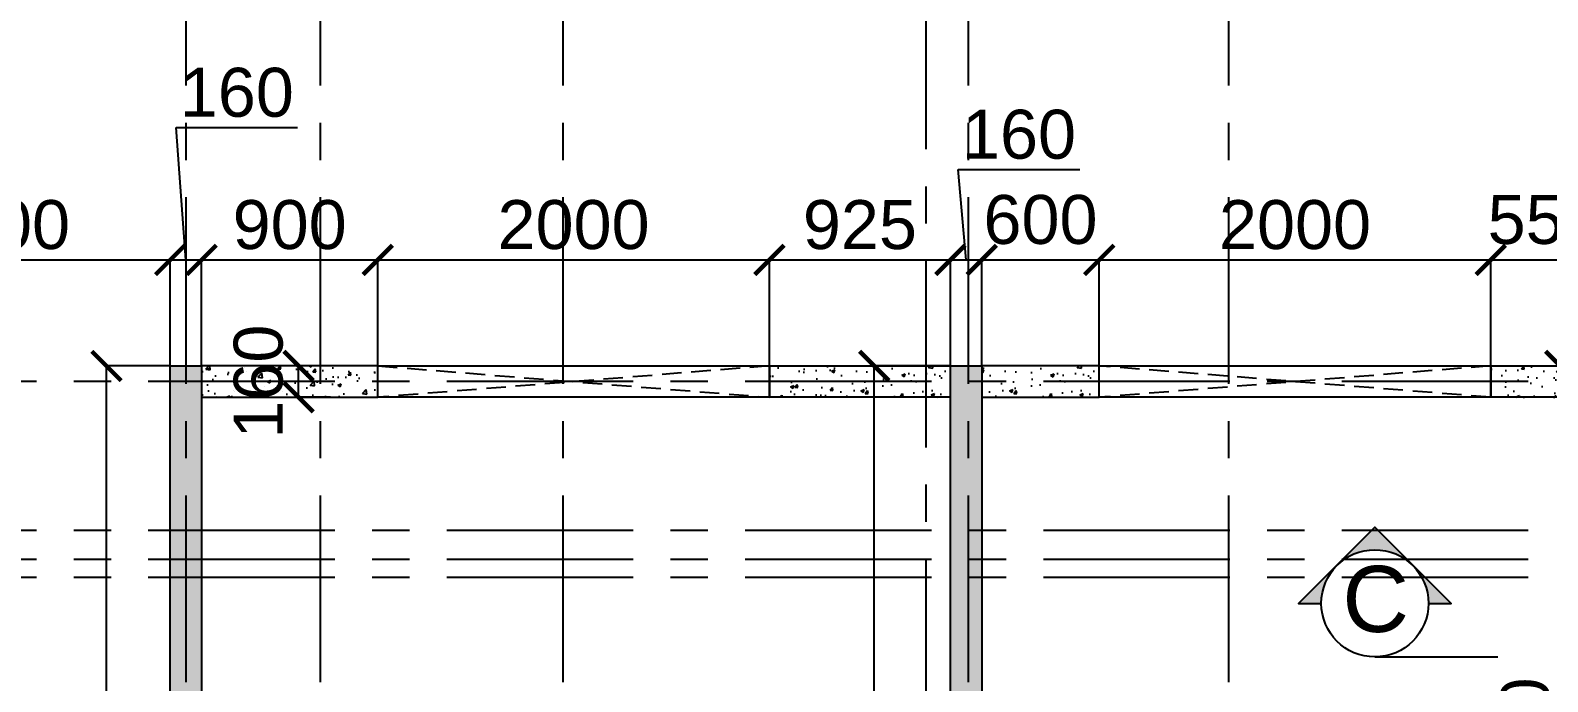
# Model space of a CAD drawing. Header units: inches. Extents: x 207135 to 337634, y -175669 to -89669.
# Drawn here: x 224283 to 232033, y -109535 to -106208 of the extents above; entities that cross this region are included whole.
import ezdxf

# ---------------------------------------------------------------- set-up
doc = ezdxf.new("R2010")
doc.units = ezdxf.units.IN
doc.header["$MEASUREMENT"] = 0
doc.linetypes.add('CENTER', pattern=[50.8, 31.75, -6.35, 6.35, -6.35])
doc.linetypes.add('Hidden', pattern=[3, 2, -1])
for name, color, linetype in [('160 R.C. WALL HAT', 8, 'Continuous'), ('160 R.C.WALL', 6, 'Continuous'), ('160 WALL  OPENING LINE', 1, 'Continuous'), ('160 WALL OPEING', 1, 'Continuous'), ('DIM', 251, 'Continuous'), ('GRID', 8, 'CENTER'), ('TXT', 4, 'Continuous')]:
    doc.layers.add(name, color=color, linetype=linetype)
doc.styles.add('T 200', font='sanss___.ttf')
doc.styles.add('T200', font='sanss___.ttf', dxfattribs={"height": 250})
doc.dimstyles.new('T 200', dxfattribs={"dimtxt": 250, "dimasz": 150, "dimexe": 1, "dimexo": 0, "dimgap": 50, "dimtad": 1, "dimdec": 0, "dimdsep": 46, "dimtxsty": 'T200', "dimblk": 'ARCHTICK', "dimcen": 2.5, "dimdle": 1, "dimclrd": 5, "dimclre": 253, "dimclrt": 1, "dimadec": 0, "dimazin": 0, "dimtfac": 1, "dimtdec": 0, "dimtmove": 2, "dimatfit": 3, "dimfxl": 0, "dimarcsym": 0})
pattern_1 = [(50, (2124542.95, 287067.85), (179.315046, -15.688034), [18.75, -206.25]), (355, (2124542.95, 287067.85), (-34.687833, 188.048033), [15, -165]), (100.451444, (2124557.9, 287066.54), (144.627212, 172.359998), [15.935048, -175.285528]), (46.1842, (2124542.95, 287117.85), (266.810333, -41.37982), [28.125, -309.375]), (96.635635, (2124565.19, 287114.4), (233.665486, 243.52965), [23.902586, -262.92844]), (351.184164, (2124542.95, 287117.85), (233.665486, 243.52965), [22.5, -247.5]), (21, (2124567.95, 287105.35), (149.226763, -100.654723), [18.75, -206.25]), (326, (2124567.95, 287105.35), (60.828833, 181.287511), [15, -165]), (71.451445, (2124580.39, 287096.96), (210.055594, 80.632788), [15.935047, -175.285528]), (37.5, (2124542.95, 287067.85), (3.0399638, 83.2234635), [0, -163, 0, -167.5, 0, -165.625]), (7.5, (2124542.95, 287067.85), (65.7673844, 98.602928), [0, -95.5, 0, -159.25, 0, -63.125]), (327.5, (2124487.2, 287067.85), (133.455609, -5.638718), [0, -62.5, 0, -195, 0, -258.75]), (317.5, (2124462.2, 287067.85), (145.796542, 25.0262456), [0, -81.25, 0, -129.5, 0, -183.75])]

# ---------------------------------------------------------------- blocks, each defined once
blk = doc.blocks.new('_ARCHTICK')
at = {"color": 0, "linetype": 'ByBlock', "const_width": 0.15}
blk.add_lwpolyline([(-0.5, -0.5), (0.5, 0.5)], dxfattribs=at)
blk = doc.blocks.new('*D176')
at = {"layer": 'Defpoints', "color": 0}
for p in [(224997.4, -107380.6), (223197.4, -107922.5), (224997.4, -107922.5)]:
    blk.add_point(p, dxfattribs=at)
at = {"layer": 'DIM', "color": 5, "lineweight": -2}
blk.add_line((223196.4, -107380.6), (224998.4, -107380.6), dxfattribs=at)
at = {"layer": 'DIM', "color": 253, "lineweight": -2}
for p, q in [((223197.4, -107922.5), (223197.4, -107379.6)), ((224997.4, -107922.5), (224997.4, -107379.6))]:
    blk.add_line(p, q, dxfattribs=at)
at = {"layer": 'DIM', "color": 5, "lineweight": -2, "xscale": 150, "yscale": 150, "zscale": 150, "rotation": 180}
blk.add_blockref('_ARCHTICK', (223197.4, -107380.6), dxfattribs=at)
at = {"layer": 'DIM', "color": 5, "lineweight": -2, "xscale": 150, "yscale": 150, "zscale": 150}
blk.add_blockref('_ARCHTICK', (224997.4, -107380.6), dxfattribs=at)
at = {"layer": 'DIM', "color": 1, "insert": (224097.4, -107201.8), "char_height": 250, "attachment_point": 5, "style": 'T200'}
blk.add_mtext('1800', dxfattribs=at)
blk = doc.blocks.new('*D177')
at = {"layer": 'Defpoints', "color": 0}
for p in [(225157.4, -107380.6), (224997.4, -107922.5), (225157.4, -107922.5, 0)]:
    blk.add_point(p, dxfattribs=at)
at = {"layer": 'DIM', "color": 5, "lineweight": -2}
for p, q in [((225077.4, -107380.6), (225027.4, -106704.8)), ((225027.4, -106704.8), (225647.6, -106704.8)), ((224996.4, -107380.6), (225158.4, -107380.6))]:
    blk.add_line(p, q, dxfattribs=at)
at = {"layer": 'DIM', "color": 253, "lineweight": -2}
for p, q in [((224997.4, -107922.5), (224997.4, -107379.6)), ((225157.4, -107922.5), (225157.4, -107379.6))]:
    blk.add_line(p, q, dxfattribs=at)
at = {"layer": 'DIM', "color": 5, "lineweight": -2, "xscale": 150, "yscale": 150, "zscale": 150, "rotation": 180}
blk.add_blockref('_ARCHTICK', (224997.4, -107380.6), dxfattribs=at)
at = {"layer": 'DIM', "color": 5, "lineweight": -2, "xscale": 150, "yscale": 150, "zscale": 150}
blk.add_blockref('_ARCHTICK', (225157.4, -107380.6), dxfattribs=at)
at = {"layer": 'DIM', "color": 1, "insert": (225337.5, -106525.9), "char_height": 250, "attachment_point": 5, "style": 'T200'}
blk.add_mtext('160', dxfattribs=at)
blk = doc.blocks.new('*D178')
at = {"layer": 'Defpoints', "color": 0}
for p in [(226057.4, -107380.6), (225157.4, -107922.5, 0), (226057.4, -107922.5, 0)]:
    blk.add_point(p, dxfattribs=at)
at = {"layer": 'DIM', "color": 5, "lineweight": -2}
blk.add_line((225156.4, -107380.6), (226058.4, -107380.6), dxfattribs=at)
at = {"layer": 'DIM', "color": 253, "lineweight": -2}
for p, q in [((225157.4, -107922.5), (225157.4, -107379.6)), ((226057.4, -107922.5), (226057.4, -107379.6))]:
    blk.add_line(p, q, dxfattribs=at)
at = {"layer": 'DIM', "color": 5, "lineweight": -2, "xscale": 150, "yscale": 150, "zscale": 150, "rotation": 180}
blk.add_blockref('_ARCHTICK', (225157.4, -107380.6), dxfattribs=at)
at = {"layer": 'DIM', "color": 5, "lineweight": -2, "xscale": 150, "yscale": 150, "zscale": 150}
blk.add_blockref('_ARCHTICK', (226057.4, -107380.6), dxfattribs=at)
at = {"layer": 'DIM', "color": 1, "insert": (225607.4, -107201.8), "char_height": 250, "attachment_point": 5, "style": 'T200'}
blk.add_mtext('900', dxfattribs=at)
blk = doc.blocks.new('*D179')
at = {"layer": 'Defpoints', "color": 0}
for p in [(228057.4, -107380.6), (226057.4, -107922.5, 0), (228057.4, -107922.5, 0)]:
    blk.add_point(p, dxfattribs=at)
at = {"layer": 'DIM', "color": 5, "lineweight": -2}
blk.add_line((226056.4, -107380.6), (228058.4, -107380.6), dxfattribs=at)
at = {"layer": 'DIM', "color": 253, "lineweight": -2}
for p, q in [((226057.4, -107922.5), (226057.4, -107379.6)), ((228057.4, -107922.5), (228057.4, -107379.6))]:
    blk.add_line(p, q, dxfattribs=at)
at = {"layer": 'DIM', "color": 5, "lineweight": -2, "xscale": 150, "yscale": 150, "zscale": 150, "rotation": 180}
blk.add_blockref('_ARCHTICK', (226057.4, -107380.6), dxfattribs=at)
at = {"layer": 'DIM', "color": 5, "lineweight": -2, "xscale": 150, "yscale": 150, "zscale": 150}
blk.add_blockref('_ARCHTICK', (228057.4, -107380.6), dxfattribs=at)
at = {"layer": 'DIM', "color": 1, "insert": (227057.4, -107201.8), "char_height": 250, "attachment_point": 5, "style": 'T200'}
blk.add_mtext('2000', dxfattribs=at)
blk = doc.blocks.new('*D180')
at = {"layer": 'Defpoints', "color": 0}
for p in [(228982.4, -107380.6), (228057.4, -107922.5, 0), (228982.4, -107922.5, 14.7)]:
    blk.add_point(p, dxfattribs=at)
at = {"layer": 'DIM', "color": 5, "lineweight": -2}
blk.add_line((228056.4, -107380.6), (228983.4, -107380.6), dxfattribs=at)
at = {"layer": 'DIM', "color": 253, "lineweight": -2}
for p, q in [((228057.4, -107922.5), (228057.4, -107379.6)), ((228982.4, -107922.5), (228982.4, -107379.6))]:
    blk.add_line(p, q, dxfattribs=at)
at = {"layer": 'DIM', "color": 5, "lineweight": -2, "xscale": 150, "yscale": 150, "zscale": 150, "rotation": 180}
blk.add_blockref('_ARCHTICK', (228057.4, -107380.6), dxfattribs=at)
at = {"layer": 'DIM', "color": 5, "lineweight": -2, "xscale": 150, "yscale": 150, "zscale": 150}
blk.add_blockref('_ARCHTICK', (228982.4, -107380.6), dxfattribs=at)
at = {"layer": 'DIM', "color": 1, "insert": (228519.9, -107201.8), "char_height": 250, "attachment_point": 5, "style": 'T200'}
blk.add_mtext('925', dxfattribs=at)
blk = doc.blocks.new('*D181')
at = {"layer": 'Defpoints', "color": 0}
for p in [(229142.4, -107380.6), (228982.4, -107922.5, 14.7), (229142.4, -107922.5, 14.7)]:
    blk.add_point(p, dxfattribs=at)
at = {"layer": 'DIM', "color": 5, "lineweight": -2}
for p, q in [((229062.4, -107380.6), (229022.4, -106919.1)), ((229022.4, -106919.1), (229642.6, -106919.1)), ((228981.4, -107380.6), (229143.4, -107380.6))]:
    blk.add_line(p, q, dxfattribs=at)
at = {"layer": 'DIM', "color": 253, "lineweight": -2}
for p, q in [((228982.4, -107922.5), (228982.4, -107379.6)), ((229142.4, -107922.5), (229142.4, -107379.6))]:
    blk.add_line(p, q, dxfattribs=at)
at = {"layer": 'DIM', "color": 5, "lineweight": -2, "xscale": 150, "yscale": 150, "zscale": 150, "rotation": 180}
blk.add_blockref('_ARCHTICK', (228982.4, -107380.6), dxfattribs=at)
at = {"layer": 'DIM', "color": 5, "lineweight": -2, "xscale": 150, "yscale": 150, "zscale": 150}
blk.add_blockref('_ARCHTICK', (229142.4, -107380.6), dxfattribs=at)
at = {"layer": 'DIM', "color": 1, "insert": (229332.5, -106740.2), "char_height": 250, "attachment_point": 5, "style": 'T200'}
blk.add_mtext('160', dxfattribs=at)
blk = doc.blocks.new('*D182')
at = {"layer": 'Defpoints', "color": 0}
for p in [(229742.4, -107380.6), (229142.4, -107922.5, 14.7), (229742.4, -107922.5, 14.7)]:
    blk.add_point(p, dxfattribs=at)
at = {"layer": 'DIM', "color": 5, "lineweight": -2}
blk.add_line((229141.4, -107380.6), (229743.4, -107380.6), dxfattribs=at)
at = {"layer": 'DIM', "color": 253, "lineweight": -2}
for p, q in [((229142.4, -107922.5), (229142.4, -107379.6)), ((229742.4, -107922.5), (229742.4, -107379.6))]:
    blk.add_line(p, q, dxfattribs=at)
at = {"layer": 'DIM', "color": 5, "lineweight": -2, "xscale": 150, "yscale": 150, "zscale": 150, "rotation": 180}
blk.add_blockref('_ARCHTICK', (229142.4, -107380.6), dxfattribs=at)
at = {"layer": 'DIM', "color": 5, "lineweight": -2, "xscale": 150, "yscale": 150, "zscale": 150}
blk.add_blockref('_ARCHTICK', (229742.4, -107380.6), dxfattribs=at)
at = {"layer": 'DIM', "color": 1, "insert": (229442.4, -107175.6), "char_height": 250, "attachment_point": 5, "style": 'T200'}
blk.add_mtext('600', dxfattribs=at)
blk = doc.blocks.new('*D183')
at = {"layer": 'Defpoints', "color": 0}
for p in [(231742.4, -107380.6), (229742.4, -107922.5, 14.7), (231742.4, -107922.5, 14.7)]:
    blk.add_point(p, dxfattribs=at)
at = {"layer": 'DIM', "color": 5, "lineweight": -2}
blk.add_line((229741.4, -107380.6), (231743.4, -107380.6), dxfattribs=at)
at = {"layer": 'DIM', "color": 253, "lineweight": -2}
for p, q in [((229742.4, -107922.5), (229742.4, -107379.6)), ((231742.4, -107922.5), (231742.4, -107379.6))]:
    blk.add_line(p, q, dxfattribs=at)
at = {"layer": 'DIM', "color": 5, "lineweight": -2, "xscale": 150, "yscale": 150, "zscale": 150, "rotation": 180}
blk.add_blockref('_ARCHTICK', (229742.4, -107380.6), dxfattribs=at)
at = {"layer": 'DIM', "color": 5, "lineweight": -2, "xscale": 150, "yscale": 150, "zscale": 150}
blk.add_blockref('_ARCHTICK', (231742.4, -107380.6), dxfattribs=at)
at = {"layer": 'DIM', "color": 1, "insert": (230742.4, -107201.8), "char_height": 250, "attachment_point": 5, "style": 'T200'}
blk.add_mtext('2000', dxfattribs=at)
blk = doc.blocks.new('*D184')
at = {"layer": 'Defpoints', "color": 0}
for p in [(232292.4, -107380.6), (231742.4, -107922.5, 14.7), (232292.4, -107922.5, 14.7)]:
    blk.add_point(p, dxfattribs=at)
at = {"layer": 'DIM', "color": 5, "lineweight": -2}
blk.add_line((231741.4, -107380.6), (232293.4, -107380.6), dxfattribs=at)
at = {"layer": 'DIM', "color": 253, "lineweight": -2}
for p, q in [((231742.4, -107922.5), (231742.4, -107379.6)), ((232292.4, -107922.5), (232292.4, -107379.6))]:
    blk.add_line(p, q, dxfattribs=at)
at = {"layer": 'DIM', "color": 5, "lineweight": -2, "xscale": 150, "yscale": 150, "zscale": 150, "rotation": 180}
blk.add_blockref('_ARCHTICK', (231742.4, -107380.6), dxfattribs=at)
at = {"layer": 'DIM', "color": 5, "lineweight": -2, "xscale": 150, "yscale": 150, "zscale": 150}
blk.add_blockref('_ARCHTICK', (232292.4, -107380.6), dxfattribs=at)
at = {"layer": 'DIM', "color": 1, "insert": (232017.4, -107175.8), "char_height": 250, "attachment_point": 5, "style": 'T200'}
blk.add_mtext('550', dxfattribs=at)
blk = doc.blocks.new('*D250')
at = {"layer": 'Defpoints', "color": 0}
for p in [(225653.2, -107922.5), (225816.8, -107922.5, 0), (225816.8, -108082.5, 0)]:
    blk.add_point(p, dxfattribs=at)
at = {"layer": 'DIM', "color": 253, "lineweight": -2}
for p, q in [((225816.8, -107922.5), (225652.2, -107922.5)), ((225816.8, -108082.5), (225652.2, -108082.5))]:
    blk.add_line(p, q, dxfattribs=at)
at = {"layer": 'DIM', "color": 5, "lineweight": -2}
blk.add_line((225653.2, -108083.5), (225653.2, -107921.5), dxfattribs=at)
at = {"layer": 'DIM', "color": 5, "lineweight": -2, "xscale": 150, "yscale": 150, "zscale": 150}
for p, rotation in [((225653.2, -107922.5), 90), ((225653.2, -108082.5), 270)]:
    blk.add_blockref('_ARCHTICK', p, dxfattribs=dict(at, rotation=rotation))
at = {"layer": 'DIM', "color": 1, "insert": (225448.2, -108002.5), "char_height": 250, "attachment_point": 5, "rotation": 90, "style": 'T200'}
blk.add_mtext('160', dxfattribs=at)
blk = doc.blocks.new('*D261')
at = {"layer": 'Defpoints', "color": 0}
for p in [(228593.1, -107922.5), (228982.4, -107922.5, 14.7), (228982.4, -113642.5, 14.7)]:
    blk.add_point(p, dxfattribs=at)
at = {"layer": 'DIM', "color": 253, "lineweight": -2}
for p, q in [((228982.4, -107922.5), (228592.1, -107922.5)), ((228982.4, -113642.5), (228592.1, -113642.5))]:
    blk.add_line(p, q, dxfattribs=at)
at = {"layer": 'DIM', "color": 5, "lineweight": -2}
blk.add_line((228593.1, -113643.5), (228593.1, -107921.5), dxfattribs=at)
at = {"layer": 'DIM', "color": 5, "lineweight": -2, "xscale": 150, "yscale": 150, "zscale": 150}
for p, rotation in [((228593.1, -107922.5), 90), ((228593.1, -113642.5), 270)]:
    blk.add_blockref('_ARCHTICK', p, dxfattribs=dict(at, rotation=rotation))
at = {"layer": 'DIM', "color": 1, "insert": (228414.3, -110782.5), "char_height": 250, "attachment_point": 5, "rotation": 90, "style": 'T200'}
blk.add_mtext('5720', dxfattribs=at)
blk = doc.blocks.new('*D294')
at = {"layer": 'Defpoints', "color": 0}
for p in [(224671.8, -107922.5), (224997.4, -107922.5), (224997.4, -112642.5, 14.7)]:
    blk.add_point(p, dxfattribs=at)
at = {"layer": 'DIM', "color": 253, "lineweight": -2}
for p, q in [((224997.4, -107922.5), (224670.8, -107922.5)), ((224997.4, -112642.5), (224670.8, -112642.5))]:
    blk.add_line(p, q, dxfattribs=at)
at = {"layer": 'DIM', "color": 5, "lineweight": -2}
blk.add_line((224671.8, -112643.5), (224671.8, -107921.5), dxfattribs=at)
at = {"layer": 'DIM', "color": 5, "lineweight": -2, "xscale": 150, "yscale": 150, "zscale": 150}
for p, rotation in [((224671.8, -107922.5), 90), ((224671.8, -112642.5), 270)]:
    blk.add_blockref('_ARCHTICK', p, dxfattribs=dict(at, rotation=rotation))
at = {"layer": 'DIM', "color": 1, "insert": (224493, -110282.5), "char_height": 250, "attachment_point": 5, "rotation": 90, "style": 'T200'}
blk.add_mtext('4720', dxfattribs=at)
blk = doc.blocks.new('*D295')
at = {"layer": 'Defpoints', "color": 0}
for p in [(232097.3, -107922.5), (232292.4, -107922.5, 14.7), (232292.4, -111882.5, 14.7)]:
    blk.add_point(p, dxfattribs=at)
at = {"layer": 'DIM', "color": 253, "lineweight": -2}
for p, q in [((232292.4, -107922.5), (232096.3, -107922.5)), ((232292.4, -111882.5), (232096.3, -111882.5))]:
    blk.add_line(p, q, dxfattribs=at)
at = {"layer": 'DIM', "color": 5, "lineweight": -2}
blk.add_line((232097.3, -111883.5), (232097.3, -107921.5), dxfattribs=at)
at = {"layer": 'DIM', "color": 5, "lineweight": -2, "xscale": 150, "yscale": 150, "zscale": 150}
for p, rotation in [((232097.3, -107922.5), 90), ((232097.3, -111882.5), 270)]:
    blk.add_blockref('_ARCHTICK', p, dxfattribs=dict(at, rotation=rotation))
at = {"layer": 'DIM', "color": 1, "insert": (231918.4, -109902.5), "char_height": 250, "attachment_point": 5, "rotation": 90, "style": 'T200'}
blk.add_mtext('3960', dxfattribs=at)

msp = doc.modelspace()

# ---------------------------------------------------------------- hatches: boundary and pattern name
msp.add_hatch(color=0).paths.add_polyline_path([(231423.8, -109135.3), (231540, -109135.3), (231150.1, -108745.4), (230760.2, -109135.3), (230876.4, -109135.3, -1)])
at = {"layer": '160 R.C. WALL HAT'}
h = msp.add_hatch(dxfattribs=at)
h.set_pattern_fill('AR-CONC', color=256, scale=25)
h.set_pattern_definition([(50, (2130317.95, 279547.85), (179.315046, -15.688034), [18.75, -206.25]), (355, (2130317.95, 279547.85), (-34.687833, 188.048033), [15, -165]), (100.451444, (2130332.9, 279546.54), (144.627212, 172.359998), [15.935048, -175.285528]), (46.1842, (2130317.95, 279597.85), (266.810333, -41.37982), [28.125, -309.375]), (96.635635, (2130340.19, 279594.4), (233.665486, 243.52965), [23.902586, -262.92844]), (351.184164, (2130317.95, 279597.85), (233.665486, 243.52965), [22.5, -247.5]), (21, (2130342.95, 279585.35), (149.226763, -100.654723), [18.75, -206.25]), (326, (2130342.95, 279585.35), (60.828833, 181.287511), [15, -165]), (71.451445, (2130355.39, 279576.96), (210.055594, 80.632788), [15.935047, -175.285528]), (37.5, (2130317.95, 279547.85), (3.0399638, 83.2234635), [0, -163, 0, -167.5, 0, -165.625]), (7.5, (2130317.95, 279547.85), (65.7673844, 98.602928), [0, -95.5, 0, -159.25, 0, -63.125]), (327.5, (2130262.2, 279547.85), (133.455609, -5.638718), [0, -62.5, 0, -195, 0, -258.75]), (317.5, (2130237.2, 279547.85), (145.796542, 25.0262456), [0, -81.25, 0, -129.5, 0, -183.75])])
h.paths.add_polyline_path([(225157.4, -107922.5), (224997.4, -107922.5), (224997.4, -112642.5), (225157.4, -112642.5)])
h = msp.add_hatch(dxfattribs=at)
h.set_pattern_fill('AR-CONC', color=256, scale=25)
h.set_pattern_definition(pattern_1)
h.paths.add_polyline_path([(226057.4, -107922.5), (226057.4, -108082.5), (225157.4, -108082.5), (225157.4, -107922.5)])
h = msp.add_hatch(dxfattribs=at)
h.set_pattern_fill('AR-CONC', color=256, scale=25)
h.set_pattern_definition([(50, (2133702.95, 285107.85), (179.315046, -15.688034), [18.75, -206.25]), (355, (2133702.95, 285107.85), (-34.687833, 188.048033), [15, -165]), (100.451444, (2133717.9, 285106.54), (144.627212, 172.359998), [15.935048, -175.285528]), (46.1842, (2133702.95, 285157.85), (266.810333, -41.37982), [28.125, -309.375]), (96.635635, (2133725.19, 285154.4), (233.665486, 243.52965), [23.902586, -262.92844]), (351.184164, (2133702.95, 285157.85), (233.665486, 243.52965), [22.5, -247.5]), (21, (2133727.95, 285145.35), (149.226763, -100.654723), [18.75, -206.25]), (326, (2133727.95, 285145.35), (60.828833, 181.287511), [15, -165]), (71.451445, (2133740.39, 285136.96), (210.055594, 80.632788), [15.935047, -175.285528]), (37.5, (2133702.95, 285107.85), (3.0399638, 83.2234635), [0, -163, 0, -167.5, 0, -165.625]), (7.5, (2133702.95, 285107.85), (65.7673844, 98.602928), [0, -95.5, 0, -159.25, 0, -63.125]), (327.5, (2133647.2, 285107.85), (133.455609, -5.638718), [0, -62.5, 0, -195, 0, -258.75]), (317.5, (2133622.2, 285107.85), (145.796542, 25.0262456), [0, -81.25, 0, -129.5, 0, -183.75])])
h.paths.add_polyline_path([(228982.4, -107922.5), (228057.4, -107922.5), (228057.4, -108082.5), (228982.4, -108082.5)])
h = msp.add_hatch(dxfattribs=at)
h.set_pattern_fill('AR-CONC', color=256, scale=25)
h.set_pattern_definition([(50, (2134302.95, 279547.85), (179.315046, -15.688034), [18.75, -206.25]), (355, (2134302.95, 279547.85), (-34.687833, 188.048033), [15, -165]), (100.451444, (2134317.9, 279546.54), (144.627212, 172.359998), [15.935048, -175.285528]), (46.1842, (2134302.95, 279597.85), (266.810333, -41.37982), [28.125, -309.375]), (96.635635, (2134325.19, 279594.4), (233.665486, 243.52965), [23.902586, -262.92844]), (351.184164, (2134302.95, 279597.85), (233.665486, 243.52965), [22.5, -247.5]), (21, (2134327.95, 279585.35), (149.226763, -100.654723), [18.75, -206.25]), (326, (2134327.95, 279585.35), (60.828833, 181.287511), [15, -165]), (71.451445, (2134340.39, 279576.96), (210.055594, 80.632788), [15.935047, -175.285528]), (37.5, (2134302.95, 279547.85), (3.0399638, 83.2234635), [0, -163, 0, -167.5, 0, -165.625]), (7.5, (2134302.95, 279547.85), (65.7673844, 98.602928), [0, -95.5, 0, -159.25, 0, -63.125]), (327.5, (2134247.2, 279547.85), (133.455609, -5.638718), [0, -62.5, 0, -195, 0, -258.75]), (317.5, (2134222.2, 279547.85), (145.796542, 25.0262456), [0, -81.25, 0, -129.5, 0, -183.75])])
h.paths.add_polyline_path([(229142.4, -107922.5), (228982.4, -107922.5), (228982.4, -113642.5), (229142.4, -113642.5)])
h = msp.add_hatch(dxfattribs=at)
h.set_pattern_fill('AR-CONC', color=256, scale=25)
h.set_pattern_definition([(50, (2134462.95, 285107.85), (179.315046, -15.688034), [18.75, -206.25]), (355, (2134462.95, 285107.85), (-34.687833, 188.048033), [15, -165]), (100.451444, (2134477.9, 285106.54), (144.627212, 172.359998), [15.935048, -175.285528]), (46.1842, (2134462.95, 285157.85), (266.810333, -41.37982), [28.125, -309.375]), (96.635635, (2134485.19, 285154.4), (233.665486, 243.52965), [23.902586, -262.92844]), (351.184164, (2134462.95, 285157.85), (233.665486, 243.52965), [22.5, -247.5]), (21, (2134487.95, 285145.35), (149.226763, -100.654723), [18.75, -206.25]), (326, (2134487.95, 285145.35), (60.828833, 181.287511), [15, -165]), (71.451445, (2134500.39, 285136.96), (210.055594, 80.632788), [15.935047, -175.285528]), (37.5, (2134462.95, 285107.85), (3.0399638, 83.2234635), [0, -163, 0, -167.5, 0, -165.625]), (7.5, (2134462.95, 285107.85), (65.7673844, 98.602928), [0, -95.5, 0, -159.25, 0, -63.125]), (327.5, (2134407.2, 285107.85), (133.455609, -5.638718), [0, -62.5, 0, -195, 0, -258.75]), (317.5, (2134382.2, 285107.85), (145.796542, 25.0262456), [0, -81.25, 0, -129.5, 0, -183.75])])
h.paths.add_polyline_path([(229742.4, -107922.5), (229142.4, -107922.5), (229142.4, -108082.5), (229742.4, -108082.5)])
h = msp.add_hatch(dxfattribs=at)
h.set_pattern_fill('AR-CONC', color=256, scale=25)
h.set_pattern_definition(pattern_1)
h.paths.add_polyline_path([(231742.4, -107922.5), (231742.4, -108082.5), (232292.4, -108082.5), (232292.4, -107922.5)])

# ---------------------------------------------------------------- linework, layer by layer
at = {"color": 0}
msp.add_line((231150.1, -109409, 14.7), (231777.4, -109409, 14.7), dxfattribs=at)
at = {"color": 0, "elevation": 14.7}
msp.add_lwpolyline([(231423.8, -109135.3), (231540, -109135.3), (231150.1, -108745.4), (230760.2, -109135.3), (230876.4, -109135.3)], dxfattribs=at)
at = {"color": 0}
msp.add_circle((231150.1, -109135.3, 14.7), 273.7, dxfattribs=at)
at = {"layer": '160 R.C.WALL', "elevation": 14.7}
for points in [[(224997.4, -107922.5), (225157.4, -107922.5), (225157.4, -112642.5), (224997.4, -112642.5)], [(228982.4, -107922.5), (229142.4, -107922.5), (229142.4, -113642.5), (228982.4, -113642.5)]]:
    msp.add_lwpolyline(points, close=True, dxfattribs=at)
at = {"layer": '160 R.C.WALL'}
for points, elevation in [([(225157.4, -108082.5), (226057.4, -108082.5), (226057.4, -107922.5), (225157.4, -107922.5)], 0), ([(228982.4, -108082.5), (228057.4, -108082.5), (228057.4, -107922.5), (229002.4, -107922.5)], 14.7), ([(229142.4, -108082.5), (229742.4, -108082.5), (229742.4, -107922.5), (229142.4, -107922.5)], 14.7), ([(232292.4, -108082.5), (231742.4, -108082.5), (231742.4, -107922.5), (232292.4, -107922.5)], 14.7)]:
    msp.add_lwpolyline(points, dxfattribs=dict(at, elevation=elevation))
at = {"layer": '160 WALL  OPENING LINE'}
for points, elevation in [([(226057.4, -107922.5), (228057.4, -107922.5), (228057.4, -108082.5), (226057.4, -108082.5)], 0), ([(229742.4, -107922.5), (231742.4, -107922.5), (231742.4, -108082.5), (229742.4, -108082.5)], 14.7)]:
    msp.add_lwpolyline(points, close=True, dxfattribs=dict(at, elevation=elevation))
at = {"layer": '160 WALL OPEING', "linetype": 'Hidden', "ltscale": 50}
for p, q in [((226057.4, -107922.5, 0), (228057.4, -108082.5, 0)), ((228057.4, -107922.5, 0), (226057.4, -108082.5, 0)), ((231742.4, -108082.5, 14.7), (229742.4, -107922.5, 14.7)), ((231742.4, -107922.5, 14.7), (229742.4, -108082.5, 14.7))]:
    msp.add_line(p, q, dxfattribs=at)
at = {"layer": 'GRID', "ltscale": 30}
for p, q in [((225077.4, -94868.8, 14.7), (225077.4, -126522.9, 14.7)), ((225762.4, -94868.8, 14.7), (225762.4, -126522.9, 14.7)), ((227002.6, -94868.8, 14.7), (227002.6, -126522.9, 14.7)), ((229072.4, -94868.8, 14.7), (229072.4, -126522.9, 14.7)), ((230402.4, -94868.8, 14.7), (230402.4, -126522.9, 14.7)), ((228857.4, -95193.7, 14.7), (228857.4, -126522.9, 14.7)), ((300513.9, -108002.5, 14.7), (213696.9, -108002.5, 14.7)), ((300513.9, -108762.5, 14.7), (213696.9, -108762.5, 14.7)), ((300513.9, -108912.1, 14.7), (213155.5, -108912.1, 14.7)), ((300513.9, -109002.5, 14.7), (213957.9, -109002.5, 14.7))]:
    msp.add_line(p, q, dxfattribs=at)

# ---------------------------------------------------------------- texts
at = {"layer": 'TXT', "color": 4, "style": 'T 200'}
msp.add_text('C', height=337.5, dxfattribs=at).set_placement((230984.2, -109281.5, 3.7))

# ---------------------------------------------------------------- dimensions: what is measured, and where the dimension line sits
at = {"layer": 'DIM'}
for base, p1, p2, picture, middle in [((225157.4, -107380.6), (224997.4, -107922.5), (225157.4, -107922.5, 0), '*D177', (225077.4, -106704.8)), ((229142.4, -107380.6), (228982.4, -107922.5, 14.7), (229142.4, -107922.5, 14.7), '*D181', (229072.4, -106919.1))]:
    dim = msp.add_linear_dim(base=base, p1=p1, p2=p2, dimstyle='T 200', override={"dimtmove": 1}, dxfattribs=at)
    dim.commit()
    dim.dimension.update_dxf_attribs({"geometry": picture, "text_midpoint": middle, "dimtype": 160})
for base, p1, p2, picture, middle in [((229742.4, -107380.6), (229142.4, -107922.5, 14.7), (229742.4, -107922.5, 14.7), '*D182', (229442.4, -107175.6)), ((232292.4, -107380.6), (231742.4, -107922.5, 14.7), (232292.4, -107922.5, 14.7), '*D184', (232017.4, -107175.8)), ((224997.4, -107380.6), (223197.4, -107922.5), (224997.4, -107922.5), '*D176', (224097.4, -107201.8)), ((226057.4, -107380.6), (225157.4, -107922.5, 0), (226057.4, -107922.5, 0), '*D178', (225607.4, -107201.8)), ((228057.4, -107380.6), (226057.4, -107922.5, 0), (228057.4, -107922.5, 0), '*D179', (227057.4, -107201.8)), ((228982.4, -107380.6), (228057.4, -107922.5, 0), (228982.4, -107922.5, 14.7), '*D180', (228519.9, -107201.8)), ((231742.4, -107380.6), (229742.4, -107922.5, 14.7), (231742.4, -107922.5, 14.7), '*D183', (230742.4, -107201.8))]:
    dim = msp.add_linear_dim(base=base, p1=p1, p2=p2, dimstyle='T 200', dxfattribs=at)
    dim.commit()
    dim.dimension.update_dxf_attribs({"geometry": picture, "text_midpoint": middle})
for base, p1, p2, picture, middle in [((225653.2, -107922.5), (225816.8, -108082.5, 0), (225816.8, -107922.5, 0), '*D250', (225448.2, -108002.5)), ((224671.8, -107922.5), (224997.4, -112642.5, 14.7), (224997.4, -107922.5), '*D294', (224493, -110282.5)), ((228593.1, -107922.5), (228982.4, -113642.5, 14.7), (228982.4, -107922.5, 14.7), '*D261', (228414.3, -110782.5)), ((232097.3, -107922.5), (232292.4, -111882.5, 14.7), (232292.4, -107922.5, 14.7), '*D295', (231918.4, -109902.5))]:
    dim = msp.add_linear_dim(base=base, p1=p1, p2=p2, angle=90, dimstyle='T 200', dxfattribs=at)
    dim.commit()
    dim.dimension.update_dxf_attribs({"geometry": picture, "text_midpoint": middle})

doc.saveas('drawing.dxf')
